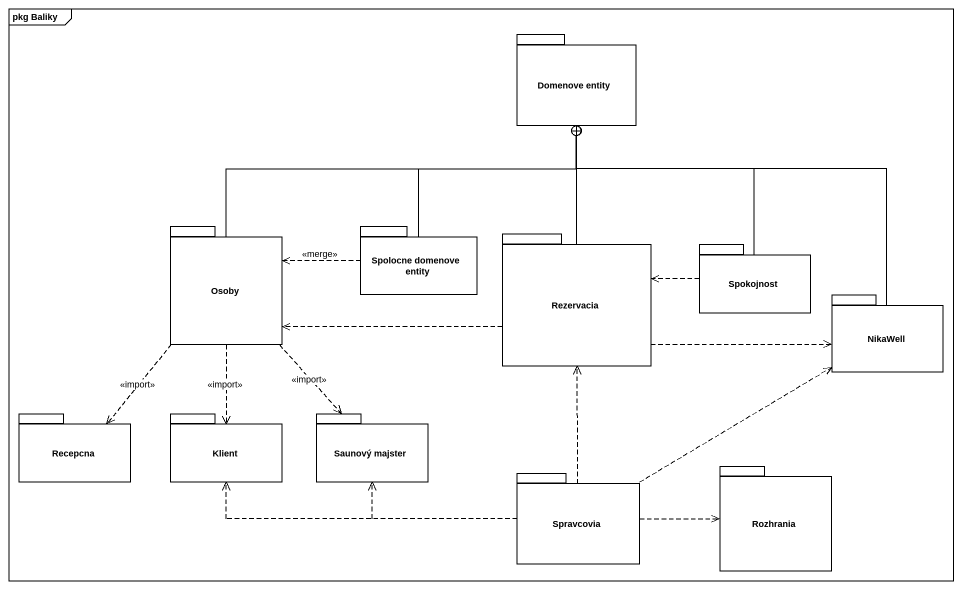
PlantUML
@startuml
mainframe pkg Baliky
package "Domenove entity" as Domenove_entity {
}
package Osoby {
}
package "Spolocne domenove entity" as Spolocne_domenove_entity {
}
package Rezervacia {
}
package Spokojnost {
}
package NikaWell {
}
package Recepcna {
}
package Klient {
}
package "Saunový majster" as Saunový_majster {
}
package Spravcovia {
}
package Rozhrania {
}
Osoby -right-+ Domenove_entity
Osoby ..> Recepcna : <<import>>
Osoby ..> Klient : <<import>>
Osoby ..> Saunový_majster : <<import>>
Spolocne_domenove_entity -up-+ Domenove_entity
Spolocne_domenove_entity .left.> Osoby : <<merge>>
Rezervacia -up-+ Domenove_entity
Rezervacia .left.> Osoby
Rezervacia .right.> NikaWell
Spokojnost -up-+ Domenove_entity
Spokojnost .left.> Rezervacia
NikaWell -up-+ Domenove_entity
Spravcovia .up.> Rezervacia
Spravcovia .right.> NikaWell
Spravcovia .left.> Klient
Spravcovia .left.> Saunový_majster
Spravcovia .right.> Rozhrania
@enduml
